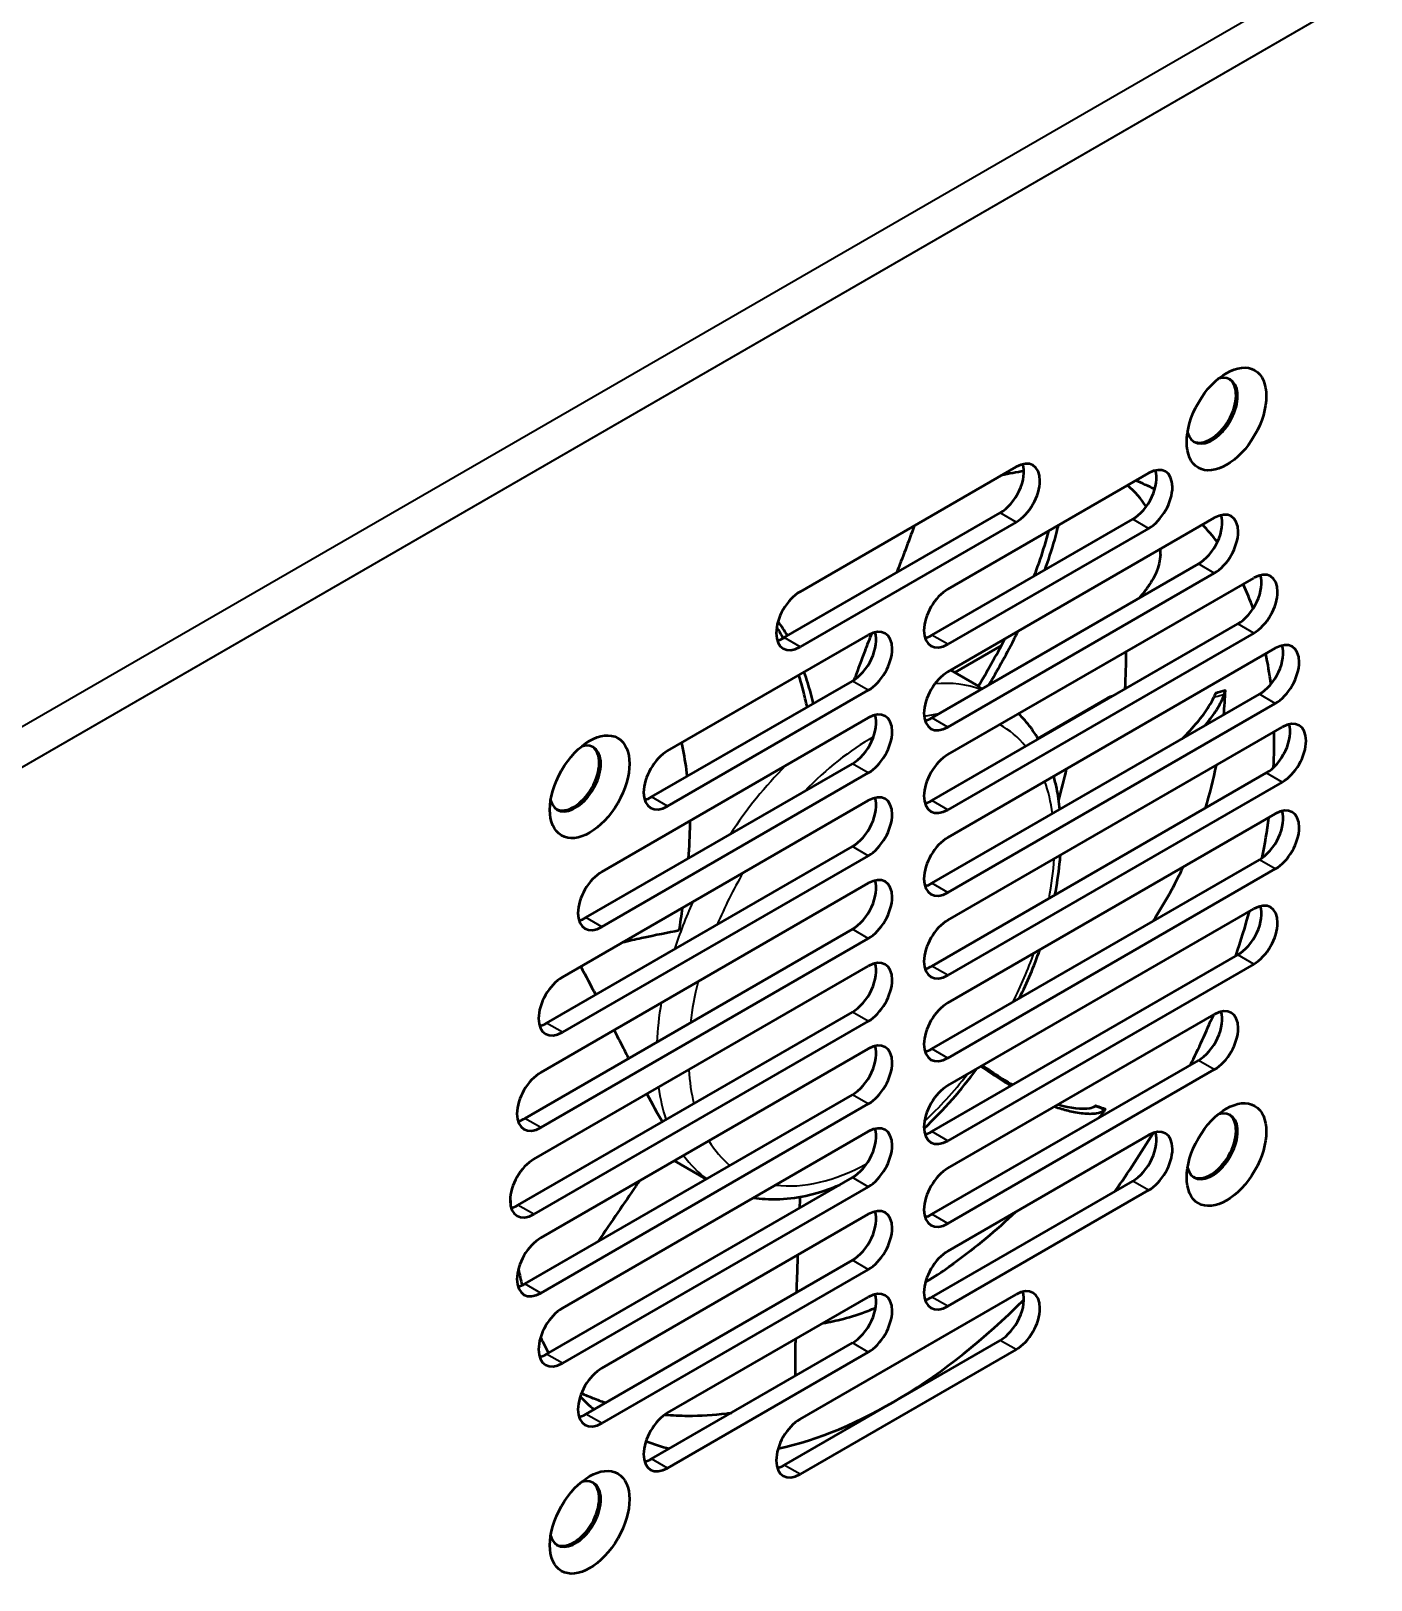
# Model space of a CAD drawing. Header units: millimetres. Extents: x 3412 to 5643, y 891 to 1933.
# Drawn here: x 4459.2 to 4518.7, y 1749.7 to 1818.5 of the extents above; entities that cross this region are included whole.
import ezdxf

# ---------------------------------------------------------------- set-up
doc = ezdxf.new("R2010")
doc.units = ezdxf.units.MM
doc.header["$LTSCALE"] = 1.8
doc.layers.add('외형선(ISO)', color=7, linetype='Continuous', lineweight=50)
doc.layers.add('좁은 외형선(ISO)', color=7, linetype='Continuous', lineweight=35)

msp = doc.modelspace()

# ---------------------------------------------------------------- linework, layer by layer
at = {"layer": '외형선(ISO)'}
for p, q in [((4493.384, 1793.588), (4502.975, 1799.126)), ((4499.947, 1793.703), (4508.862, 1798.85)), ((4492.677, 1791.547), (4502.268, 1797.084)), ((4502.975, 1796.676), (4493.384, 1791.138)), ((4499.24, 1791.662), (4508.155, 1796.809)), ((4499.947, 1790.029), (4511.781, 1796.861)), ((4508.862, 1796.401), (4499.947, 1791.254)), ((4499.24, 1787.988), (4511.074, 1794.82)), ((4511.781, 1794.412), (4499.947, 1787.579)), ((4499.947, 1786.355), (4513.53, 1794.196)), ((4499.24, 1784.313), (4512.822, 1792.155)), ((4487.497, 1786.515), (4496.412, 1791.662)), ((4513.53, 1791.747), (4499.947, 1783.905)), ((4502.325, 1791.198), (4500.25, 1789.999)), ((4502.92, 1791.541), (4502.92, 1791.541)), ((4499.947, 1782.68), (4514.489, 1791.076)), ((4500.073, 1790.101), (4501.302, 1789.392)), ((4486.789, 1784.473), (4495.705, 1789.621)), ((4496.412, 1789.212), (4487.497, 1784.065)), ((4501.295, 1789.382), (4501.449, 1789.274)), ((4499.24, 1780.639), (4513.782, 1789.035)), ((4514.489, 1788.627), (4499.947, 1780.231)), ((4503.947, 1787.072), (4507.043, 1788.859)), ((4511.84, 1788.924), (4511.84, 1788.924)), ((4484.578, 1781.155), (4496.412, 1787.988)), ((4499.947, 1779.006), (4514.796, 1787.579)), ((4483.871, 1779.114), (4495.705, 1785.946)), ((4496.412, 1785.538), (4484.578, 1778.706)), ((4499.24, 1776.965), (4514.089, 1785.538)), ((4514.796, 1785.13), (4499.947, 1776.557)), ((4482.829, 1776.472), (4496.412, 1784.313)), ((4499.947, 1775.332), (4514.489, 1783.728)), ((4482.122, 1774.43), (4495.705, 1782.272)), ((4496.412, 1781.864), (4482.829, 1774.022)), ((4499.24, 1773.291), (4513.782, 1781.686)), ((4514.489, 1781.278), (4499.947, 1772.882)), ((4481.87, 1772.243), (4496.412, 1780.639)), ((4499.947, 1771.658), (4513.53, 1779.499)), ((4481.163, 1770.202), (4495.705, 1778.598)), ((4496.412, 1778.19), (4481.87, 1769.794)), ((4499.24, 1769.616), (4512.822, 1777.458)), ((4481.562, 1768.392), (4496.412, 1776.965)), ((4513.53, 1777.05), (4499.947, 1769.208)), ((4480.855, 1766.35), (4495.705, 1774.924)), ((4499.947, 1767.983), (4511.781, 1774.816)), ((4496.412, 1774.515), (4481.562, 1765.942)), ((4481.87, 1764.895), (4496.412, 1773.291)), ((4499.24, 1765.942), (4511.074, 1772.774)), ((4511.781, 1772.366), (4499.947, 1765.534)), ((4481.163, 1762.854), (4495.705, 1771.249)), ((4496.412, 1770.841), (4481.87, 1762.445)), ((4506.277, 1770.409), (4506.278, 1770.41)), ((4482.829, 1761.775), (4496.412, 1769.616)), ((4499.947, 1764.309), (4508.862, 1769.456)), ((4487.801, 1768.319), (4489.215, 1767.503)), ((4482.122, 1759.733), (4495.705, 1767.575)), ((4496.412, 1767.167), (4482.829, 1759.325)), ((4499.24, 1762.268), (4508.155, 1767.415)), ((4508.862, 1767.007), (4499.947, 1761.86)), ((4484.578, 1759.11), (4496.412, 1765.942)), ((4483.871, 1757.069), (4495.705, 1763.901)), ((4496.412, 1763.493), (4484.578, 1756.66)), ((4487.497, 1757.121), (4496.412, 1762.268)), ((4493.384, 1756.845), (4502.975, 1762.383)), ((4486.789, 1755.08), (4495.705, 1760.227)), ((4492.677, 1754.804), (4502.268, 1760.342)), ((4496.412, 1759.818), (4487.497, 1754.671)), ((4502.975, 1759.934), (4493.384, 1754.396))]:
    msp.add_line(p, q, dxfattribs=at)
for centre in [(4512.322, 1801.256), (4484.037, 1784.926), (4512.322, 1768.596), (4484.037, 1752.266)]:
    msp.add_ellipse(centre, major_axis=(1.25, 2.165), ratio=0.57735, dxfattribs=at)
for centre, major_axis, start_param, end_param in [((4511.685, 1801.623), (-0.8, -1.386), 5.750054, 9.95791), ((4511.614, 1801.664), (-0.8, -1.386), 0.044209, 3.097384), ((4502.975, 1797.901), (0.75, 1.299), 3.926991, 7.068583), ((4502.268, 1798.309), (0.75, 1.299), 3.926991, 5.792303), ((4497.472, 1777.169), (12, 20.785), 0.433066, 0.495711), ((4508.155, 1798.034), (0.75, 1.299), 3.926991, 5.792303), ((4508.862, 1797.625), (0.75, 1.299), 3.926991, 7.068583), ((4497.472, 1777.169), (12, 20.785), 0.027573, 0.09475), ((4511.074, 1796.045), (0.75, 1.299), 3.926991, 5.792303), ((4511.781, 1795.636), (0.75, 1.299), 3.926991, 7.068583), ((4497.472, 1777.169), (12, 20.785), 6.050183, 6.120614), ((4512.822, 1793.38), (0.75, 1.299), 3.926991, 5.792303), ((4497.472, 1777.169), (12, 20.785), 5.831248, 5.904762), ((4513.53, 1792.972), (0.75, 1.299), 3.926991, 7.068583), ((4493.384, 1792.363), (-0.75, -1.299), 3.926991, 7.068583), ((4499.947, 1792.478), (-0.75, -1.299), 3.926991, 7.068583), ((4490.896, 1780.966), (-6.25, -10.825), 3.753983, 3.764374), ((4496.412, 1790.437), (0.75, 1.299), 3.926991, 7.068583), ((4492.677, 1792.771), (0.75, 1.299), 3.632475, 3.926991), ((4495.705, 1790.845), (0.75, 1.299), 3.926991, 5.792303), ((4499.24, 1792.887), (0.75, 1.299), 3.632475, 3.926991), ((4513.782, 1790.26), (0.75, 1.299), 3.926991, 5.792303), ((4514.489, 1789.851), (0.75, 1.299), 3.926991, 7.068583), ((4490.896, 1780.966), (12, 20.785), 5.422717, 5.506121), ((4497.472, 1777.169), (-12, -20.785), 2.489316, 2.566065), ((4499.947, 1788.804), (-0.75, -1.299), 3.926991, 7.068583), ((4507.043, 1788.043), (-0.5, -0.866), 3.60943, 3.926991), ((4495.705, 1787.171), (0.75, 1.299), 3.926991, 5.792303), ((4496.412, 1786.763), (0.75, 1.299), 3.926991, 7.068583), ((4499.24, 1789.212), (0.75, 1.299), 3.632475, 3.926991), ((4488.987, 1782.068), (-12, -20.785), 2.167578, 2.169699), ((4514.089, 1786.763), (0.75, 1.299), 3.926991, 5.792303), ((4514.796, 1786.355), (0.75, 1.299), 3.926991, 7.068583), ((4497.472, 1777.169), (-12, -20.785), 2.296637, 2.377029), ((4483.401, 1785.293), (-0.8, -1.386), 5.750054, 9.95791), ((4483.33, 1785.334), (-0.8, -1.386), 0.044209, 3.097384), ((4487.497, 1785.29), (-0.75, -1.299), 3.926991, 7.068583), ((4499.947, 1785.13), (-0.75, -1.299), 3.926991, 7.068583), ((4488.987, 1782.068), (-12, -20.785), 1.996287, 2.060226), ((4486.789, 1785.698), (0.75, 1.299), 3.632475, 3.926991), ((4495.705, 1783.497), (0.75, 1.299), 3.926991, 5.792303), ((4496.412, 1783.089), (0.75, 1.299), 3.926991, 7.068583), ((4499.24, 1785.538), (0.75, 1.299), 3.632475, 3.926991), ((4513.782, 1782.911), (0.75, 1.299), 3.926991, 5.792303), ((4514.489, 1782.503), (0.75, 1.299), 3.926991, 7.068583), ((4497.472, 1777.169), (-12, -20.785), 2.103957, 2.188746), ((4499.947, 1781.456), (-0.75, -1.299), 3.926991, 7.068583), ((4484.578, 1779.931), (-0.75, -1.299), 3.926991, 7.068583), ((4496.412, 1779.414), (0.75, 1.299), 3.926991, 7.068583), ((4495.705, 1779.823), (0.75, 1.299), 3.926991, 5.792303), ((4499.24, 1781.864), (0.75, 1.299), 3.632475, 3.926991), ((4512.822, 1778.683), (0.75, 1.299), 3.926991, 5.792303), ((4513.53, 1778.275), (0.75, 1.299), 3.926991, 7.068583), ((4483.871, 1780.339), (0.75, 1.299), 3.632475, 3.926991), ((4499.947, 1777.781), (-0.75, -1.299), 3.926991, 7.068583), ((4497.472, 1777.169), (-12, -20.785), 1.903378, 1.994172), ((4495.705, 1776.148), (0.75, 1.299), 3.926991, 5.792303), ((4496.412, 1775.74), (0.75, 1.299), 3.926991, 7.068583), ((4499.24, 1778.19), (0.75, 1.299), 3.632475, 3.926991), ((4482.829, 1775.247), (-0.75, -1.299), 3.926991, 7.068583), ((4499.947, 1774.107), (-0.75, -1.299), 3.926991, 7.068583), ((4497.472, 1777.169), (-12, -20.785), 1.681063, 1.783776), ((4511.074, 1773.999), (0.75, 1.299), 3.926991, 5.792303), ((4511.781, 1773.591), (0.75, 1.299), 3.926991, 7.068583), ((4482.122, 1775.655), (0.75, 1.299), 3.632475, 3.926991), ((4495.705, 1772.474), (0.75, 1.299), 3.926991, 5.792303), ((4496.412, 1772.066), (0.75, 1.299), 3.926991, 7.068583), ((4499.24, 1774.515), (0.75, 1.299), 3.632475, 3.926991), ((4481.87, 1771.019), (-0.75, -1.299), 3.926991, 7.068583), ((4499.947, 1770.433), (-0.75, -1.299), 3.926991, 7.068583), ((4511.685, 1768.963), (-0.8, -1.386), 5.750054, 9.95791), ((4481.163, 1771.427), (0.75, 1.299), 3.632475, 3.926991), ((4496.412, 1768.392), (0.75, 1.299), 3.926991, 7.068583), ((4511.614, 1769.004), (-0.8, -1.386), 0.044209, 3.097384), ((4495.705, 1768.8), (0.75, 1.299), 3.926991, 5.792303), ((4499.24, 1770.841), (0.75, 1.299), 3.632475, 3.926991), ((4497.472, 1777.169), (-12, -20.785), 1.407767, 1.537407), ((4508.155, 1768.64), (0.75, 1.299), 3.926991, 5.792303), ((4508.862, 1768.232), (0.75, 1.299), 3.926991, 7.068583), ((4481.562, 1767.167), (-0.75, -1.299), 3.926991, 7.068583), ((4499.947, 1766.759), (-0.75, -1.299), 3.926991, 7.068583), ((4497.472, 1777.169), (12, 20.785), 2.389548, 2.411672), ((4480.855, 1767.575), (0.75, 1.299), 3.632475, 3.926991), ((4495.705, 1765.126), (0.75, 1.299), 3.926991, 5.792303), ((4496.412, 1764.717), (0.75, 1.299), 3.926991, 7.068583), ((4499.24, 1767.167), (0.75, 1.299), 3.632475, 3.926991), ((4481.87, 1763.67), (-0.75, -1.299), 3.926991, 7.068583), ((4499.947, 1763.084), (-0.75, -1.299), 3.926991, 7.068583), ((4497.472, 1777.169), (12, 20.785), 2.565621, 2.608432), ((4481.163, 1764.078), (0.75, 1.299), 3.632475, 3.926991), ((4495.705, 1761.451), (0.75, 1.299), 3.926991, 5.792303), ((4496.412, 1761.043), (0.75, 1.299), 3.926991, 7.068583), ((4499.24, 1763.493), (0.75, 1.299), 3.632475, 3.926991), ((4502.268, 1761.567), (0.75, 1.299), 3.926991, 5.792303), ((4502.975, 1761.158), (0.75, 1.299), 3.926991, 7.068583), ((4482.829, 1760.55), (-0.75, -1.299), 3.926991, 7.068583), ((4497.472, 1777.169), (-12, -20.785), 0.482446, 1.137731), ((4497.472, 1777.169), (-12, -20.785), 5.900203, 5.950604), ((4482.122, 1760.958), (0.75, 1.299), 3.632475, 3.926991), ((4484.578, 1757.885), (-0.75, -1.299), 3.926991, 7.068583), ((4497.472, 1777.169), (-12, -20.785), 6.11351, 6.172919), ((4483.871, 1758.293), (0.75, 1.299), 3.632475, 3.926991), ((4487.497, 1755.896), (-0.75, -1.299), 3.926991, 7.068583), ((4493.384, 1755.621), (-0.75, -1.299), 3.926991, 7.068583), ((4497.472, 1777.169), (-12, -20.785), 0.085338, 0.16303), ((4486.789, 1756.304), (0.75, 1.299), 3.632475, 3.926991), ((4492.677, 1756.029), (0.75, 1.299), 3.632475, 3.926991), ((4483.401, 1752.633), (-0.8, -1.386), 5.750054, 9.95791), ((4483.33, 1752.674), (-0.8, -1.386), 0.044209, 3.097384)]:
    msp.add_ellipse(centre, major_axis=major_axis, ratio=0.57735, start_param=start_param, end_param=end_param, dxfattribs=at)
for points in [[(4508.754, 1797.369), (4508.531, 1797.713), (4508.255, 1798.028), (4507.93, 1798.312)], [(4509.388, 1795.234), (4509.394, 1795.314), (4509.395, 1795.397), (4509.392, 1795.482)], [(4492.636, 1791.524), (4492.545, 1791.687), (4492.448, 1791.851), (4492.345, 1792.012)], [(4492.824, 1791.632), (4492.695, 1791.85), (4492.555, 1792.067), (4492.406, 1792.275)], [(4501.295, 1789.382), (4501.676, 1790.017), (4502.07, 1790.712), (4502.48, 1791.491)], [(4495.778, 1789.666), (4495.794, 1789.706), (4495.809, 1789.745), (4495.823, 1789.784)], [(4501.459, 1789.269), (4501.456, 1789.27), (4501.453, 1789.272), (4501.449, 1789.274)], [(4511.847, 1789.087), (4511.983, 1789.131), (4512.119, 1789.175), (4512.256, 1789.213)], [(4512.258, 1789.203), (4512.245, 1788.846), (4512.221, 1788.482), (4512.187, 1788.114)], [(4511.788, 1788.199), (4511.788, 1788.199), (4511.788, 1788.199), (4511.788, 1788.2)], [(4488.124, 1786.877), (4488.143, 1786.779), (4488.162, 1786.679), (4488.181, 1786.578)], [(4488.18, 1786.579), (4488.253, 1786.192), (4488.315, 1785.793), (4488.363, 1785.383)], [(4511.857, 1785.882), (4511.728, 1785.249), (4511.568, 1784.611), (4511.374, 1783.97)], [(4488.154, 1779.545), (4488.105, 1779.21), (4488.055, 1778.875), (4488.005, 1778.538)], [(4503.126, 1775.534), (4503.473, 1776.242), (4503.777, 1776.965), (4504.033, 1777.691)], [(4483.643, 1776.941), (4483.864, 1776.528), (4484.086, 1776.11), (4484.306, 1775.691)], [(4503.156, 1775.596), (4503.178, 1775.593), (4503.2, 1775.591), (4503.222, 1775.59)], [(4486.579, 1771.288), (4486.81, 1770.852), (4487.037, 1770.44), (4487.269, 1770.053)], [(4506.537, 1770.758), (4506.674, 1770.712), (4506.811, 1770.665), (4506.945, 1770.61)], [(4506.944, 1770.609), (4506.849, 1770.48), (4506.753, 1770.352), (4506.657, 1770.224)], [(4493.377, 1766.717), (4493.37, 1766.554), (4493.364, 1766.388), (4493.357, 1766.22)], [(4502.949, 1766.042), (4502.084, 1765.22), (4501.177, 1764.455), (4500.23, 1763.773)]]:
    msp.add_open_spline(points, degree=3, dxfattribs=at)
for points, knots in [([(4498.45, 1796.513), (4498.325, 1796.154), (4498.195, 1795.797), (4497.931, 1795.101), (4497.798, 1794.762), (4497.662, 1794.425)], [0.6093283, 0.6093283, 0.6093283, 0.6093283, 0.7231255, 0.7231255, 0.8327709, 0.8327709, 0.8327709, 0.8327709]), ([(4503.78, 1794.283), (4503.871, 1794.519), (4504.106, 1795.161), (4504.32, 1795.862), (4504.435, 1796.294)], [0.5131639, 0.5131639, 0.5131639, 0.5131639, 0.5714286, 0.6669949, 0.6669949, 0.6669949, 0.6669949]), ([(4504.263, 1794.562), (4504.299, 1794.663), (4504.336, 1794.766), (4504.371, 1794.87), (4504.523, 1795.314), (4504.664, 1795.779), (4504.785, 1796.243), (4504.811, 1796.342), (4504.836, 1796.441), (4504.859, 1796.539)], [0.5486252, 0.5486252, 0.5486252, 0.5486252, 0.5723545, 0.5723545, 0.5723545, 0.6736098, 0.6736098, 0.6736098, 0.6952506, 0.6952506, 0.6952506, 0.6952506]), ([(4509.388, 1795.234), (4509.37, 1794.976), (4509.322, 1794.718), (4509.147, 1794.326), (4509.107, 1794.247), (4509, 1794.055), (4508.93, 1793.942), (4508.766, 1793.703), (4508.669, 1793.574), (4508.529, 1793.401), (4508.489, 1793.352), (4508.449, 1793.304)], [0, 0, 0, 0, 0.1470166, 0.1470166, 0.1812783, 0.1812783, 0.2235469, 0.2235469, 0.271377, 0.271377, 0.2902554, 0.2902554, 0.2902554, 0.2902554]), ([(4501.769, 1789.448), (4502.129, 1790.063), (4502.503, 1790.734), (4502.888, 1791.478), (4502.917, 1791.535), (4502.946, 1791.592), (4502.976, 1791.649), (4503.006, 1791.709), (4503.037, 1791.77), (4503.068, 1791.83)], [0.0360729, 0.0360729, 0.0360729, 0.0360729, 0.2694764, 0.2694764, 0.2694764, 0.2872575, 0.2872575, 0.2872575, 0.3057516, 0.3057516, 0.3057516, 0.3057516]), ([(4496.564, 1791.737), (4496.459, 1791.474), (4496.356, 1791.21), (4496.106, 1790.563), (4495.962, 1790.176), (4495.823, 1789.784)], [1.1267366, 1.1267366, 1.1267366, 1.1267366, 1.2137353, 1.2137353, 1.3403471, 1.3403471, 1.3403471, 1.3403471]), ([(4493.696, 1788.461), (4493.645, 1788.701), (4493.539, 1789.16), (4493.404, 1789.652), (4493.332, 1789.884)], [0.1719752, 0.1719752, 0.1719752, 0.1719752, 0.2857143, 0.3813992, 0.3813992, 0.3813992, 0.3813992]), ([(4493.97, 1788.619), (4493.935, 1788.771), (4493.824, 1789.217), (4493.686, 1789.697), (4493.572, 1790.022)], [0.2174502, 0.2174502, 0.2174502, 0.2174502, 0.2872575, 0.4176532, 0.4176532, 0.4176532, 0.4176532]), ([(4511.847, 1789.087), (4511.846, 1789.086), (4511.843, 1789.084), (4511.835, 1789.07), (4511.829, 1789.058), (4511.812, 1789.023), (4511.8, 1788.999), (4511.778, 1788.95), (4511.767, 1788.926), (4511.756, 1788.899)], [0.02104953, 0.02104953, 0.02104953, 0.02104953, 0.02569469, 0.02569469, 0.0317028, 0.0317028, 0.03942596, 0.03942596, 0.04601263, 0.04601263, 0.04601263, 0.04601263]), ([(4512.217, 1789.038), (4512.224, 1789.059), (4512.23, 1789.079), (4512.235, 1789.097), (4512.239, 1789.112), (4512.243, 1789.126), (4512.246, 1789.14), (4512.25, 1789.152), (4512.252, 1789.163), (4512.254, 1789.172), (4512.255, 1789.179), (4512.257, 1789.186), (4512.257, 1789.191), (4512.258, 1789.198), (4512.259, 1789.204), (4512.258, 1789.207), (4512.258, 1789.208), (4512.258, 1789.209), (4512.258, 1789.209), (4512.258, 1789.211), (4512.257, 1789.211), (4512.257, 1789.212), (4512.257, 1789.213), (4512.256, 1789.213), (4512.256, 1789.213)], [-0.05272564, -0.05272564, -0.05272564, -0.05272564, -0.04610794, -0.04610794, -0.04610794, -0.04052037, -0.04052037, -0.04052037, -0.03539253, -0.03539253, -0.03539253, -0.03154828, -0.03154828, -0.03154828, -0.02661816, -0.02661816, -0.02661816, -0.02560061, -0.02560061, -0.02560061, -0.02358994, -0.02358994, -0.02358994, -0.02123242, -0.02123242, -0.02123242, -0.02123242]), ([(4510.347, 1787.052), (4510.838, 1787.549), (4511.41, 1788.222), (4511.704, 1788.776), (4511.756, 1788.899)], [0.6951587, 0.6951587, 0.6951587, 0.6951587, 0.8571429, 0.9095744, 0.9095744, 0.9095744, 0.9095744]), ([(4511.36, 1787.637), (4511.44, 1787.733), (4511.516, 1787.828), (4511.588, 1787.922), (4511.701, 1788.071), (4511.803, 1788.216), (4511.891, 1788.356), (4512.019, 1788.56), (4512.117, 1788.751), (4512.182, 1788.93), (4512.195, 1788.967), (4512.206, 1789.003), (4512.217, 1789.038)], [0.7773395, 0.7773395, 0.7773395, 0.7773395, 0.8083131, 0.8083131, 0.8083131, 0.8574515, 0.8574515, 0.8574515, 0.9287258, 0.9287258, 0.9287258, 0.9432922, 0.9432922, 0.9432922, 0.9432922]), ([(4503.965, 1787.041), (4503.864, 1787.213), (4503.756, 1787.378), (4503.473, 1787.764), (4503.291, 1787.976), (4503.093, 1788.171)], [8.3222594, 8.3222594, 8.3222594, 8.3222594, 8.3908673, 8.3908673, 8.4894554, 8.4894554, 8.4894554, 8.4894554]), ([(4504.922, 1783.92), (4504.889, 1784.238), (4504.842, 1784.548), (4504.742, 1785.035), (4504.699, 1785.217), (4504.649, 1785.395)], [7.9653769, 7.9653769, 7.9653769, 7.9653769, 8.0629836, 8.0629836, 8.1228461, 8.1228461, 8.1228461, 8.1228461]), ([(4488.484, 1783.411), (4488.484, 1783.364), (4488.484, 1783.318), (4488.482, 1782.768), (4488.457, 1782.259), (4488.415, 1781.738)], [0.5014933, 0.5014933, 0.5014933, 0.5014933, 0.5165688, 0.5165688, 0.6803598, 0.6803598, 0.6803598, 0.6803598]), ([(4504.702, 1780.118), (4504.794, 1780.584), (4504.863, 1781.045), (4504.923, 1781.63), (4504.934, 1781.761), (4504.944, 1781.891)], [7.6018539, 7.6018539, 7.6018539, 7.6018539, 7.7293887, 7.7293887, 7.7664097, 7.7664097, 7.7664097, 7.7664097]), ([(4510.386, 1781.358), (4510.01, 1780.542), (4509.571, 1779.729), (4509.051, 1778.956), (4509.05, 1778.955), (4509.049, 1778.954)], [0.9833141, 0.9833141, 0.9833141, 0.9833141, 1.2862541, 1.2862541, 1.286765, 1.286765, 1.286765, 1.286765]), ([(4488.005, 1778.538), (4487.521, 1778.448), (4486.752, 1778.295), (4485.789, 1778.078), (4485.483, 1778.004)], [0.0021605, 0.0021605, 0.0021605, 0.0021605, 0.2872575, 0.4053371, 0.4053371, 0.4053371, 0.4053371]), ([(4485.123, 1774.122), (4485.249, 1773.877), (4485.374, 1773.633), (4485.588, 1773.212), (4485.678, 1773.035), (4485.767, 1772.86)], [0.4339701, 0.4339701, 0.4339701, 0.4339701, 0.5165684, 0.5165684, 0.5771913, 0.5771913, 0.5771913, 0.5771913]), ([(4498.888, 1769.754), (4499.324, 1770.158), (4499.748, 1770.595), (4500.528, 1771.484), (4500.887, 1771.932), (4501.229, 1772.398)], [6.5779013, 6.5779013, 6.5779013, 6.5779013, 6.7359496, 6.7359496, 6.881002, 6.881002, 6.881002, 6.881002]), ([(4501.425, 1772.511), (4501.733, 1772.298), (4502.059, 1772.083), (4502.409, 1771.864), (4502.444, 1771.842), (4502.48, 1771.82), (4502.515, 1771.798), (4502.596, 1771.748), (4502.678, 1771.699), (4502.761, 1771.649)], [0.0963306, 0.0963306, 0.0963306, 0.0963306, 0.2697667, 0.2697667, 0.2697667, 0.2872575, 0.2872575, 0.2872575, 0.3266869, 0.3266869, 0.3266869, 0.3266869]), ([(4501.484, 1772.545), (4501.737, 1772.372), (4502.169, 1772.087), (4502.641, 1771.797), (4502.829, 1771.688)], [0.1462087, 0.1462087, 0.1462087, 0.1462087, 0.2857143, 0.3729677, 0.3729677, 0.3729677, 0.3729677]), ([(4504.69, 1770.722), (4504.887, 1770.654), (4505.088, 1770.594), (4505.284, 1770.546), (4505.393, 1770.519), (4505.5, 1770.496), (4505.604, 1770.477), (4505.841, 1770.433), (4506.066, 1770.409), (4506.264, 1770.41), (4506.369, 1770.411), (4506.465, 1770.418), (4506.553, 1770.433), (4506.679, 1770.455), (4506.786, 1770.493), (4506.868, 1770.549), (4506.885, 1770.56), (4506.9, 1770.572), (4506.915, 1770.585)], [0.5987005, 0.5987005, 0.5987005, 0.5987005, 0.6736904, 0.6736904, 0.6736904, 0.714903, 0.714903, 0.714903, 0.8083244, 0.8083244, 0.8083244, 0.8574515, 0.8574515, 0.8574515, 0.9287258, 0.9287258, 0.9287258, 0.9432922, 0.9432922, 0.9432922, 0.9432922]), ([(4504.846, 1770.812), (4505.382, 1770.664), (4506.035, 1770.572), (4506.421, 1770.705), (4506.486, 1770.741)], [0.6513952, 0.6513952, 0.6513952, 0.6513952, 0.8571429, 0.9095744, 0.9095744, 0.9095744, 0.9095744]), ([(4506.537, 1770.758), (4506.534, 1770.76), (4506.528, 1770.759), (4506.512, 1770.754), (4506.5, 1770.749), (4506.486, 1770.741)], [0.03404709, 0.03404709, 0.03404709, 0.03404709, 0.03942203, 0.03942203, 0.04600259, 0.04600259, 0.04600259, 0.04600259]), ([(4506.915, 1770.585), (4506.924, 1770.592), (4506.931, 1770.597), (4506.936, 1770.602), (4506.94, 1770.605), (4506.943, 1770.608), (4506.944, 1770.609), (4506.945, 1770.609), (4506.945, 1770.61), (4506.945, 1770.61)], [-0.05272564, -0.05272564, -0.05272564, -0.05272564, -0.04610794, -0.04610794, -0.04610794, -0.04053624, -0.04053624, -0.04053624, -0.03792848, -0.03792848, -0.03792848, -0.03792848]), ([(4486.242, 1767.419), (4486.189, 1767.342), (4485.644, 1766.539), (4485.033, 1765.643), (4484.4, 1764.723)], [0.2608919, 0.2608919, 0.2608919, 0.2608919, 0.2872575, 0.5318845, 0.5318845, 0.5318845, 0.5318845]), ([(4491.323, 1766.678), (4491.489, 1766.652), (4491.657, 1766.633), (4492.685, 1766.566), (4493.581, 1766.702), (4494.7, 1767.075), (4494.924, 1767.159), (4495.147, 1767.253)], [5.7161975, 5.7161975, 5.7161975, 5.7161975, 5.7754091, 5.7754091, 6.0744404, 6.0744404, 6.1490869, 6.1490869, 6.1490869, 6.1490869]), ([(4493.275, 1764.131), (4493.26, 1763.719), (4493.241, 1763.172), (4493.223, 1762.594), (4493.22, 1762.466)], [0.3074625, 0.3074625, 0.3074625, 0.3074625, 0.429806, 0.4639612, 0.4639612, 0.4639612, 0.4639612]), ([(4498.949, 1762.921), (4499.013, 1762.96), (4499.077, 1763), (4499.14, 1763.04), (4499.466, 1763.244), (4499.79, 1763.46), (4500.112, 1763.689), (4500.152, 1763.717), (4500.191, 1763.745), (4500.23, 1763.774)], [0.29099784, 0.29099784, 0.29099784, 0.29099784, 0.29847162, 0.29847162, 0.29847162, 0.33659921, 0.33659921, 0.33659921, 0.3412612, 0.3412612, 0.3412612, 0.3412612]), ([(4494.403, 1761.108), (4494.703, 1761.158), (4495.005, 1761.223), (4495.308, 1761.304), (4495.672, 1761.401), (4496.038, 1761.52), (4496.404, 1761.658), (4496.516, 1761.701), (4496.629, 1761.745), (4496.741, 1761.791)], [0.11473752, 0.11473752, 0.11473752, 0.11473752, 0.15000727, 0.15000727, 0.15000727, 0.19241991, 0.19241991, 0.19241991, 0.20547158, 0.20547158, 0.20547158, 0.20547158]), ([(4493.175, 1760.399), (4493.171, 1760.114), (4493.165, 1759.524), (4493.166, 1759.003), (4493.168, 1758.762)], [0.6417814, 0.6417814, 0.6417814, 0.6417814, 0.714903, 0.7957588, 0.7957588, 0.7957588, 0.7957588]), ([(4483.67, 1757.995), (4483.84, 1757.921), (4484.012, 1757.85), (4484.184, 1757.783), (4484.372, 1757.71), (4484.561, 1757.641), (4484.753, 1757.578)], [0.24553639, 0.24553639, 0.24553639, 0.24553639, 0.26927937, 0.26927937, 0.26927937, 0.29508054, 0.29508054, 0.29508054, 0.29508054]), ([(4487.374, 1757.042), (4487.711, 1757.013), (4488.053, 1756.998), (4488.4, 1756.997), (4488.965, 1756.995), (4489.542, 1757.029), (4490.131, 1757.099), (4490.198, 1757.107), (4490.264, 1757.115), (4490.331, 1757.124)], [0.407426, 0.407426, 0.407426, 0.407426, 0.448799, 0.448799, 0.448799, 0.5161188, 0.5161188, 0.5161188, 0.5237071, 0.5237071, 0.5237071, 0.5237071])]:
    msp.add_open_spline(points, degree=3, knots=knots, dxfattribs=at)
at = {"layer": '좁은 외형선(ISO)'}
for p, q in [((4446.844, 1780.68), (4545.838, 1837.835)), ((4447.621, 1779.333), (4546.616, 1836.487)), ((4502.975, 1796.676), (4502.268, 1797.084)), ((4508.862, 1796.401), (4508.155, 1796.809)), ((4511.781, 1794.412), (4511.074, 1794.82)), ((4513.53, 1791.747), (4512.822, 1792.155)), ((4493.384, 1791.138), (4492.677, 1791.547)), ((4499.947, 1791.254), (4499.24, 1791.662)), ((4496.412, 1789.212), (4495.705, 1789.621)), ((4506.953, 1788.807), (4506.989, 1788.787)), ((4514.489, 1788.627), (4513.782, 1789.035)), ((4499.947, 1787.579), (4499.24, 1787.988)), ((4496.412, 1785.538), (4495.705, 1785.946)), ((4514.796, 1785.13), (4514.089, 1785.538)), ((4487.497, 1784.065), (4486.789, 1784.473)), ((4499.947, 1783.905), (4499.24, 1784.313)), ((4496.412, 1781.864), (4495.705, 1782.272)), ((4514.489, 1781.278), (4513.782, 1781.686)), ((4499.947, 1780.231), (4499.24, 1780.639)), ((4484.578, 1778.706), (4483.871, 1779.114)), ((4496.412, 1778.19), (4495.705, 1778.598)), ((4513.53, 1777.05), (4512.822, 1777.458)), ((4499.947, 1776.557), (4499.24, 1776.965)), ((4496.412, 1774.515), (4495.705, 1774.924)), ((4482.829, 1774.022), (4482.122, 1774.43)), ((4499.947, 1772.882), (4499.24, 1773.291)), ((4511.781, 1772.366), (4511.074, 1772.774)), ((4496.412, 1770.841), (4495.705, 1771.249)), ((4481.87, 1769.794), (4481.163, 1770.202)), ((4499.947, 1769.208), (4499.24, 1769.616)), ((4496.412, 1767.167), (4495.705, 1767.575)), ((4508.862, 1767.007), (4508.155, 1767.415)), ((4481.562, 1765.942), (4480.855, 1766.35)), ((4499.947, 1765.534), (4499.24, 1765.942)), ((4496.412, 1763.493), (4495.705, 1763.901)), ((4481.87, 1762.445), (4481.163, 1762.854)), ((4499.947, 1761.86), (4499.24, 1762.268)), ((4496.412, 1759.818), (4495.705, 1760.227)), ((4502.975, 1759.934), (4502.268, 1760.342)), ((4482.829, 1759.325), (4482.122, 1759.733)), ((4484.578, 1756.66), (4483.871, 1757.069)), ((4487.497, 1754.671), (4486.789, 1755.08)), ((4493.384, 1754.396), (4492.677, 1754.804))]:
    msp.add_line(p, q, dxfattribs=at)
for centre, major_axis, start_param, end_param in [((4495.846, 1778.108), (6.25, 10.825), 0.102901, 0.374892), ((4496.553, 1777.7), (5.75, 9.959), 0.410199, 0.493286), ((4496.553, 1777.7), (5.75, 9.959), 0.774417, 1.160597), ((4496.553, 1777.7), (5.75, 9.959), 6.067191, 6.291617), ((4495.846, 1778.108), (-6.25, -10.825), 4.286698, 4.609488), ((4496.553, 1777.7), (-5.75, -9.959), 2.504564, 2.68376), ((4496.553, 1777.7), (-5.75, -9.959), 2.110244, 2.286573), ((4496.553, 1777.7), (5.75, 9.959), 1.562365, 1.78679), ((4495.846, 1778.108), (-6.25, -10.825), 4.88396, 5.068745), ((4496.553, 1777.7), (-5.75, -9.959), 1.668467, 1.87722), ((4496.553, 1777.7), (5.75, 9.959), 2.028629, 2.207825), ((4495.846, 1778.108), (-6.25, -10.825), 5.280071, 5.441758), ((4496.553, 1777.7), (5.75, 9.959), 2.425816, 2.602145), ((4496.553, 1777.7), (-5.75, -9.959), 1.079058, 1.336069), ((4495.846, 1778.108), (-6.25, -10.825), 5.642289, 5.806676), ((4496.553, 1777.7), (-5.75, -9.959), 5.976762, 6.185514), ((4495.846, 1778.108), (-6.25, -10.825), 6.026011, 6.223943), ((4496.553, 1777.7), (-5.75, -9.959), 0.234728, 0.759745)]:
    msp.add_ellipse(centre, major_axis=major_axis, ratio=0.57735, start_param=start_param, end_param=end_param, dxfattribs=at)
for points in [[(4511.756, 1788.899), (4511.789, 1788.909), (4511.821, 1788.919), (4511.853, 1788.928), (4511.972, 1788.964), (4512.093, 1789.001), (4512.217, 1789.038)], [(4506.486, 1770.741), (4506.517, 1770.73), (4506.547, 1770.719), (4506.577, 1770.708), (4506.689, 1770.669), (4506.802, 1770.629), (4506.915, 1770.585)]]:
    msp.add_open_spline(points, degree=3, knots=[-0.01005431, -0.01005431, -0.01005431, -0.01005431, 0, 0, 0, 0.03678255, 0.03678255, 0.03678255, 0.03678255], dxfattribs=at)

doc.saveas('drawing.dxf')
